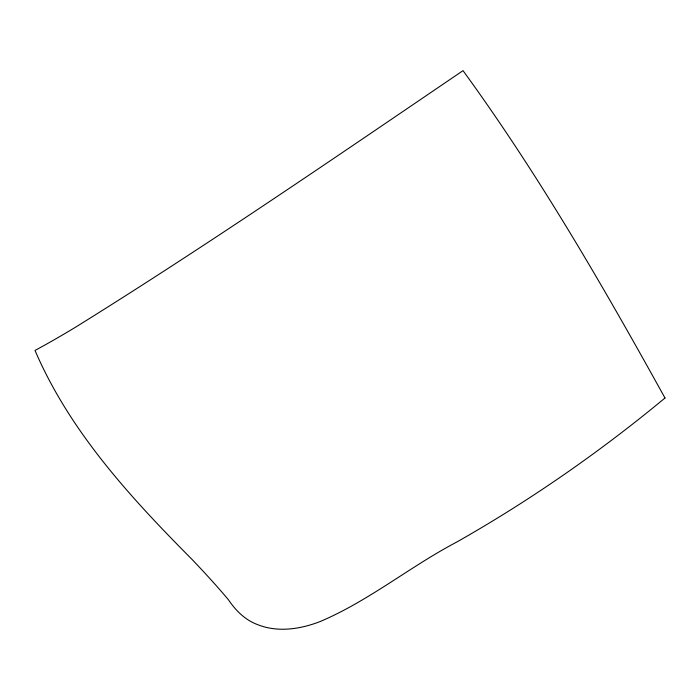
<?xml version="1.0" encoding="UTF-8"?>
<svg xmlns="http://www.w3.org/2000/svg" width="700" height="700" viewBox="0 0 700 700"><rect width="100%" height="100%" fill="white"/><g stroke="black" fill="none" stroke-linecap="round" stroke-linejoin="round"><path stroke-width="1.05" d="M665 398.011C599.883 451.92 530.276 500.369 456.733 542.062C409.938 566.641 368.655 601.064 319.812 621.679C300.23 629.195 277.856 632.634 257.828 624.724C245.245 620.086 235.777 610.697 228.428 599.742C216.737 585.856 204.487 572.469 191.957 559.344C130.471 497.42 69.895 431.646 35 350.446L44.336 345.345A204.269 15.829 -34.2 0 0 75.626 327.154C207.156 245.368 334.915 157.649 463.024 70.647C538.554 174.475 602.901 285.801 665 398.011"/></g></svg>
